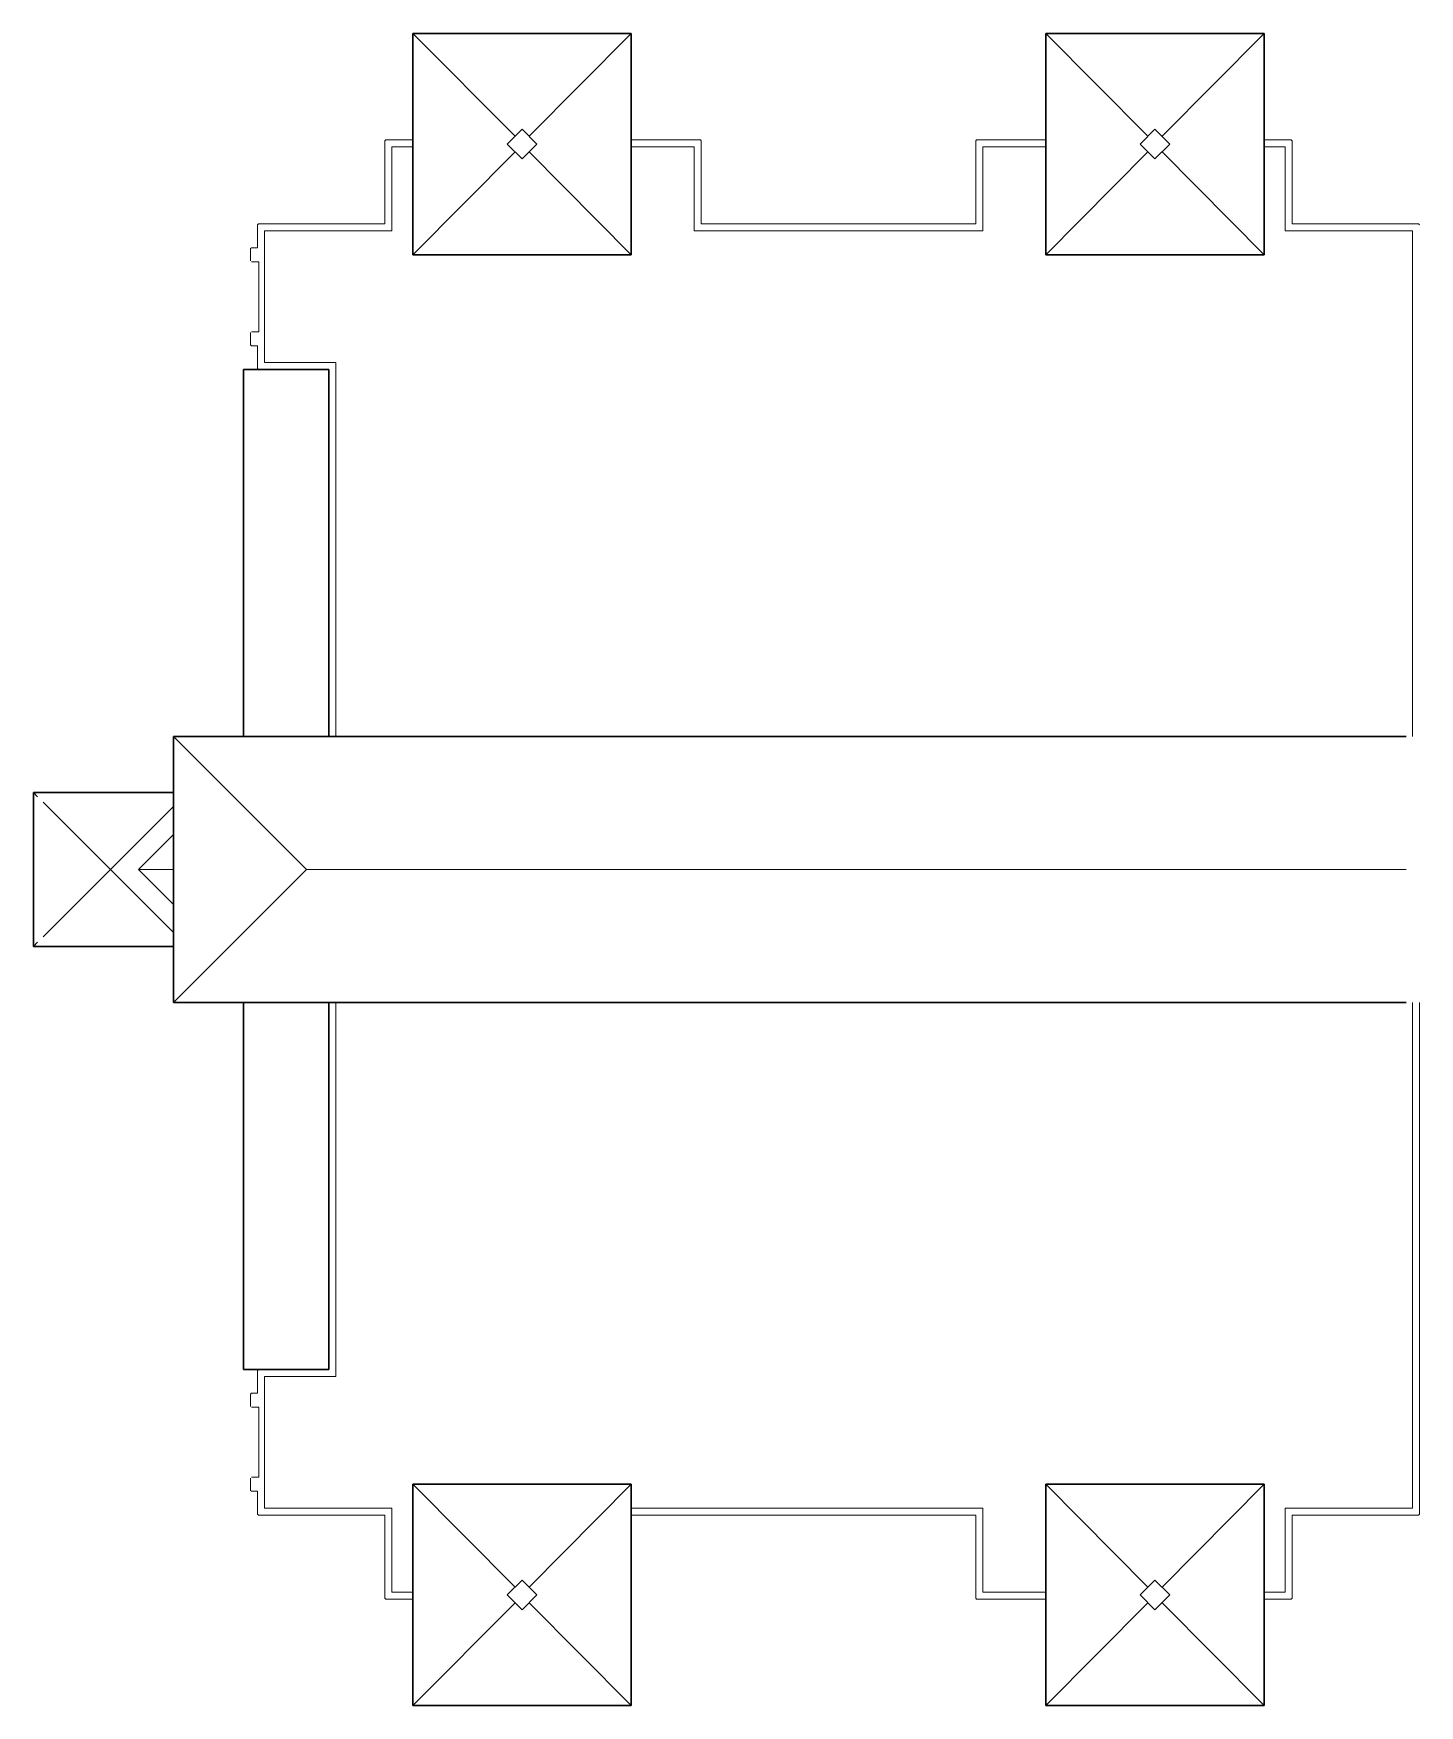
# Model space of a CAD drawing. Header units: inches. Extents: x 1097 to 10841, y 897 to 6841.
# Drawn here: x 1097 to 5057, y 1481 to 6257 of the extents above; entities that cross this region are included whole.
import ezdxf

# ---------------------------------------------------------------- set-up
doc = ezdxf.new("R2010")
doc.units = ezdxf.units.IN
doc.header["$MEASUREMENT"] = 0
doc.layers.add('Level 57', color=7, linetype='Continuous', lineweight=18, true_color=0xfefefe)

msp = doc.modelspace()

# ---------------------------------------------------------------- linework, layer by layer
at = {"layer": 'Level 57', "color": 30, "linetype": 'Continuous', "lineweight": 30, "true_color": 0xf26432}
for p, q in [((2804.544, 6256.544), (2180.544, 6256.544)), ((2180.544, 5624.544), (2180.544, 6256.544)), ((2804.544, 5624.544), (2804.544, 6256.544)), ((4612.544, 6256.544), (3988.544, 6256.544)), ((3988.544, 5624.544), (3988.544, 6256.544)), ((4612.544, 5624.544), (4612.544, 6256.544)), ((2180.544, 5624.544), (2804.544, 5624.544)), ((3988.544, 5624.544), (4612.544, 5624.544)), ((1696.587375, 4248.544), (1696.587375, 5296.544)), ((1696.587375, 5296.544), (1940.544, 5296.544)), ((1940.544, 4248.544), (1940.544, 5296.544)), ((5018.544125, 4248.544), (1496.544, 4248.544)), ((1496.544, 3488.544), (1496.544, 4248.544)), ((1096.544, 4088.544), (1096.544, 3648.544)), ((1096.544, 4088.544), (1496.544, 4088.544)), ((1096.544, 3648.544), (1496.544, 3648.544)), ((5018.544125, 3488.544), (1496.544, 3488.544)), ((1696.587375, 2440.4995), (1696.587375, 3488.544)), ((1940.544, 2440.4995), (1940.544, 3488.544)), ((1696.587375, 2440.4995), (1940.544, 2440.4995)), ((2180.544, 2112.544), (2804.544, 2112.544)), ((2180.544, 2112.544), (2180.544, 1480.544)), ((2804.544, 1480.544), (2804.544, 2112.544)), ((3988.544, 2112.544), (3988.544, 1480.544)), ((3988.544, 2112.544), (4612.544, 2112.544)), ((4612.544, 1480.544), (4612.544, 2112.544)), ((2180.544, 1480.544), (2804.544, 1480.544)), ((3988.544, 1480.544), (4612.544, 1480.544))]:
    msp.add_line(p, q, dxfattribs=at)
at = {"layer": 'Level 57', "color": 30, "linetype": 'Continuous', "lineweight": 13, "true_color": 0xf26432}
for p, q in [((2472.33075, 5962.75725), (2180.544, 6256.544)), ((2512.75725, 5962.75725), (2804.544, 6256.544)), ((4280.33075, 5962.75725), (3988.544, 6256.544)), ((4320.75725, 5962.75725), (4612.544, 6256.544)), ((2103.168875, 5952.544), (2100.543875, 5949.919)), ((2100.543875, 5949.919), (2100.543875, 5712.544)), ((2180.544, 5952.547875), (2103.168875, 5952.544)), ((2180.544, 5932.547875), (2120.543875, 5932.544875)), ((2120.543875, 5932.544875), (2120.543875, 5692.544)), ((2804.544, 5952.544), (3001.919, 5952.544)), ((2804.544, 5932.544), (2984.540875, 5932.544)), ((2984.540875, 5932.544), (2984.496875, 5692.543875)), ((3001.919, 5952.544), (3004.544, 5949.919)), ((3004.544, 5949.919), (3004.5005, 5712.543875)), ((3791.169, 5952.544), (3788.544, 5949.919)), ((3788.544, 5949.919), (3788.544, 5712.543875)), ((3988.544, 5952.544), (3791.169, 5952.544)), ((3808.544, 5932.544), (3808.544, 5692.543875)), ((3988.544, 5932.544), (3808.544, 5932.544)), ((4612.544, 5952.55025), (4689.919, 5952.544125)), ((4612.544, 5932.550125), (4672.544, 5932.5455)), ((4672.544, 5932.5455), (4672.544, 5692.544)), ((4689.919, 5952.544125), (4692.544, 5949.919125)), ((4692.544, 5949.919125), (4692.544, 5712.544)), ((2180.544, 5624.544), (2472.33075, 5918.33075)), ((2804.544, 5624.544), (2512.75725, 5918.33075)), ((3988.544, 5624.544), (4280.33075, 5918.33075)), ((4612.544, 5624.544), (4320.75725, 5918.33075)), ((1739.169, 5712.54325), (1736.544, 5709.91825)), ((1736.544, 5709.91825), (1736.544, 5644.544)), ((2100.543875, 5712.544), (1739.169, 5712.544)), ((2120.543875, 5692.544), (1756.544, 5692.544)), ((1756.544, 5692.544), (1756.544, 5316.544)), ((3808.544, 5692.543875), (2984.496875, 5692.543875)), ((3788.544, 5712.543875), (3004.5005, 5712.543875)), ((4672.544, 5692.544), (5036.54475, 5692.544)), ((4692.544, 5712.544), (5053.91975, 5712.544)), ((5036.54475, 5692.544), (5036.54475, 4248.544)), ((5053.91975, 5712.544), (5056.54475, 5709.919)), ((1719.169, 5644.544), (1716.544, 5641.919)), ((1716.544, 5641.919), (1716.544, 5607.169)), ((1736.544, 5644.544), (1719.169, 5644.544)), ((1740.544, 5604.544), (1719.169, 5604.544)), ((1740.544, 5604.544), (1740.544, 5404.544)), ((1716.544, 5401.919), (1716.544, 5367.169)), ((1719.169, 5404.544), (1740.544, 5404.544)), ((1716.544, 5367.169), (1719.169, 5364.544)), ((1719.169, 5364.544), (1736.544, 5364.544)), ((1736.544, 5364.544), (1736.544, 5299.169)), ((1756.544, 5316.544), (1960.544, 5316.544)), ((1960.544, 4248.544), (1960.544, 5316.544)), ((1736.544, 5299.169), (1739.169, 5296.544)), ((1876.544, 3868.544), (1496.544, 4248.544)), ((1108.544, 4076.544), (1096.544, 4088.544)), ((1316.544, 3868.544), (1124.544, 4060.544)), ((1496.544, 4048.544), (1316.544, 3868.544)), ((1496.544, 3968.544), (1396.544, 3868.544)), ((1316.544, 3868.544), (1124.544, 3676.544)), ((1496.544, 3688.544), (1316.544, 3868.544)), ((1496.544, 3768.544), (1396.544, 3868.544)), ((1496.544, 3868.544), (1396.544, 3868.544)), ((1876.544, 3868.544), (1496.544, 3488.544)), ((5018.544125, 3868.544), (1876.544, 3868.544)), ((1108.544, 3660.544), (1096.544, 3648.544)), ((1960.544, 2420.4995), (1960.544, 3488.544)), ((5036.52175, 2044.544), (5036.52175, 3488.544)), ((5056.52175, 2027.169), (5056.52175, 3488.544)), ((1736.544, 2437.8745), (1739.212375, 2440.4995)), ((1736.544, 2372.544), (1736.544, 2437.8745)), ((1756.544, 2044.54475), (1756.544, 2420.4995)), ((1756.544, 2420.4995), (1960.544, 2420.4995)), ((1716.544, 2369.919), (1719.169, 2372.544)), ((1716.544, 2335.169), (1716.544, 2369.919)), ((1719.169, 2372.544), (1736.544, 2372.544)), ((1719.169, 2332.544), (1740.544, 2332.544)), ((1740.544, 2132.544), (1740.544, 2332.544)), ((1716.544, 2095.169), (1716.544, 2129.919)), ((1740.544, 2132.544), (1719.169, 2132.544)), ((2472.33075, 1818.75725), (2180.544, 2112.544)), ((2512.75725, 1818.75725), (2804.544, 2112.544)), ((4280.33075, 1818.75725), (3988.544, 2112.544)), ((4320.75725, 1818.75725), (4612.544, 2112.544)), ((1719.169, 2092.544), (1716.544, 2095.169)), ((1736.544, 2092.544), (1719.169, 2092.544)), ((1736.544, 2027.169), (1736.544, 2092.544)), ((1739.169, 2024.54475), (1736.544, 2027.169)), ((2100.544, 2024.54475), (1739.169, 2024.54475)), ((2120.544, 2044.54475), (1756.544, 2044.54475)), ((2100.544, 1787.168875), (2100.544, 2024.54475)), ((2120.544, 1804.543875), (2120.544, 2044.54475)), ((3808.591125, 2044.54), (2804.544, 2044.567875)), ((3788.5875, 2024.5405), (2804.544, 2024.56825)), ((3788.544, 1787.169), (3788.5875, 2024.5405)), ((3808.547125, 1804.544), (3808.591125, 2044.54)), ((4672.544125, 1804.542625), (4672.544125, 2044.544)), ((4672.544125, 2044.544), (5036.52175, 2044.544)), ((4692.544125, 1787.169), (4692.544125, 2024.544)), ((4692.544125, 2024.544), (5053.89675, 2024.544)), ((5053.89675, 2024.544), (5056.52175, 2027.169)), ((2103.169, 1784.543875), (2100.544, 1787.168875)), ((2180.544, 1784.543875), (2103.169, 1784.543875)), ((2180.544, 1804.543875), (2120.544, 1804.543875)), ((2180.544, 1480.544), (2472.33075, 1774.33075)), ((2804.544, 1480.544), (2512.75725, 1774.33075)), ((3791.169, 1784.544), (3788.544, 1787.169)), ((3988.544, 1784.544), (3791.169, 1784.544)), ((3988.544, 1804.544), (3808.547125, 1804.544)), ((3988.544, 1480.544), (4280.33075, 1774.33075)), ((4612.544, 1480.544), (4320.75725, 1774.33075)), ((4612.5425, 1804.538125), (4672.544125, 1804.542625)), ((4612.544, 1784.538125), (4689.919125, 1784.544)), ((4689.919125, 1784.544), (4692.544125, 1787.169))]:
    msp.add_line(p, q, dxfattribs=at)
for points in [[(2492.544, 5898.117625), (2534.970375, 5940.544), (2492.544, 5982.970375), (2450.117625, 5940.544), (2492.544, 5898.117625)], [(4300.544, 5898.117625), (4342.970375, 5940.544), (4300.544, 5982.970375), (4258.117625, 5940.544), (4300.544, 5898.117625)], [(2492.544, 1754.117625), (2534.970375, 1796.544), (2492.544, 1838.970375), (2450.117625, 1796.544), (2492.544, 1754.117625)], [(4300.544, 1754.117625), (4342.970375, 1796.544), (4300.544, 1838.970375), (4258.117625, 1796.544), (4300.544, 1754.117625)]]:
    msp.add_lwpolyline(points, close=True, dxfattribs=at)

doc.saveas('drawing.dxf')
